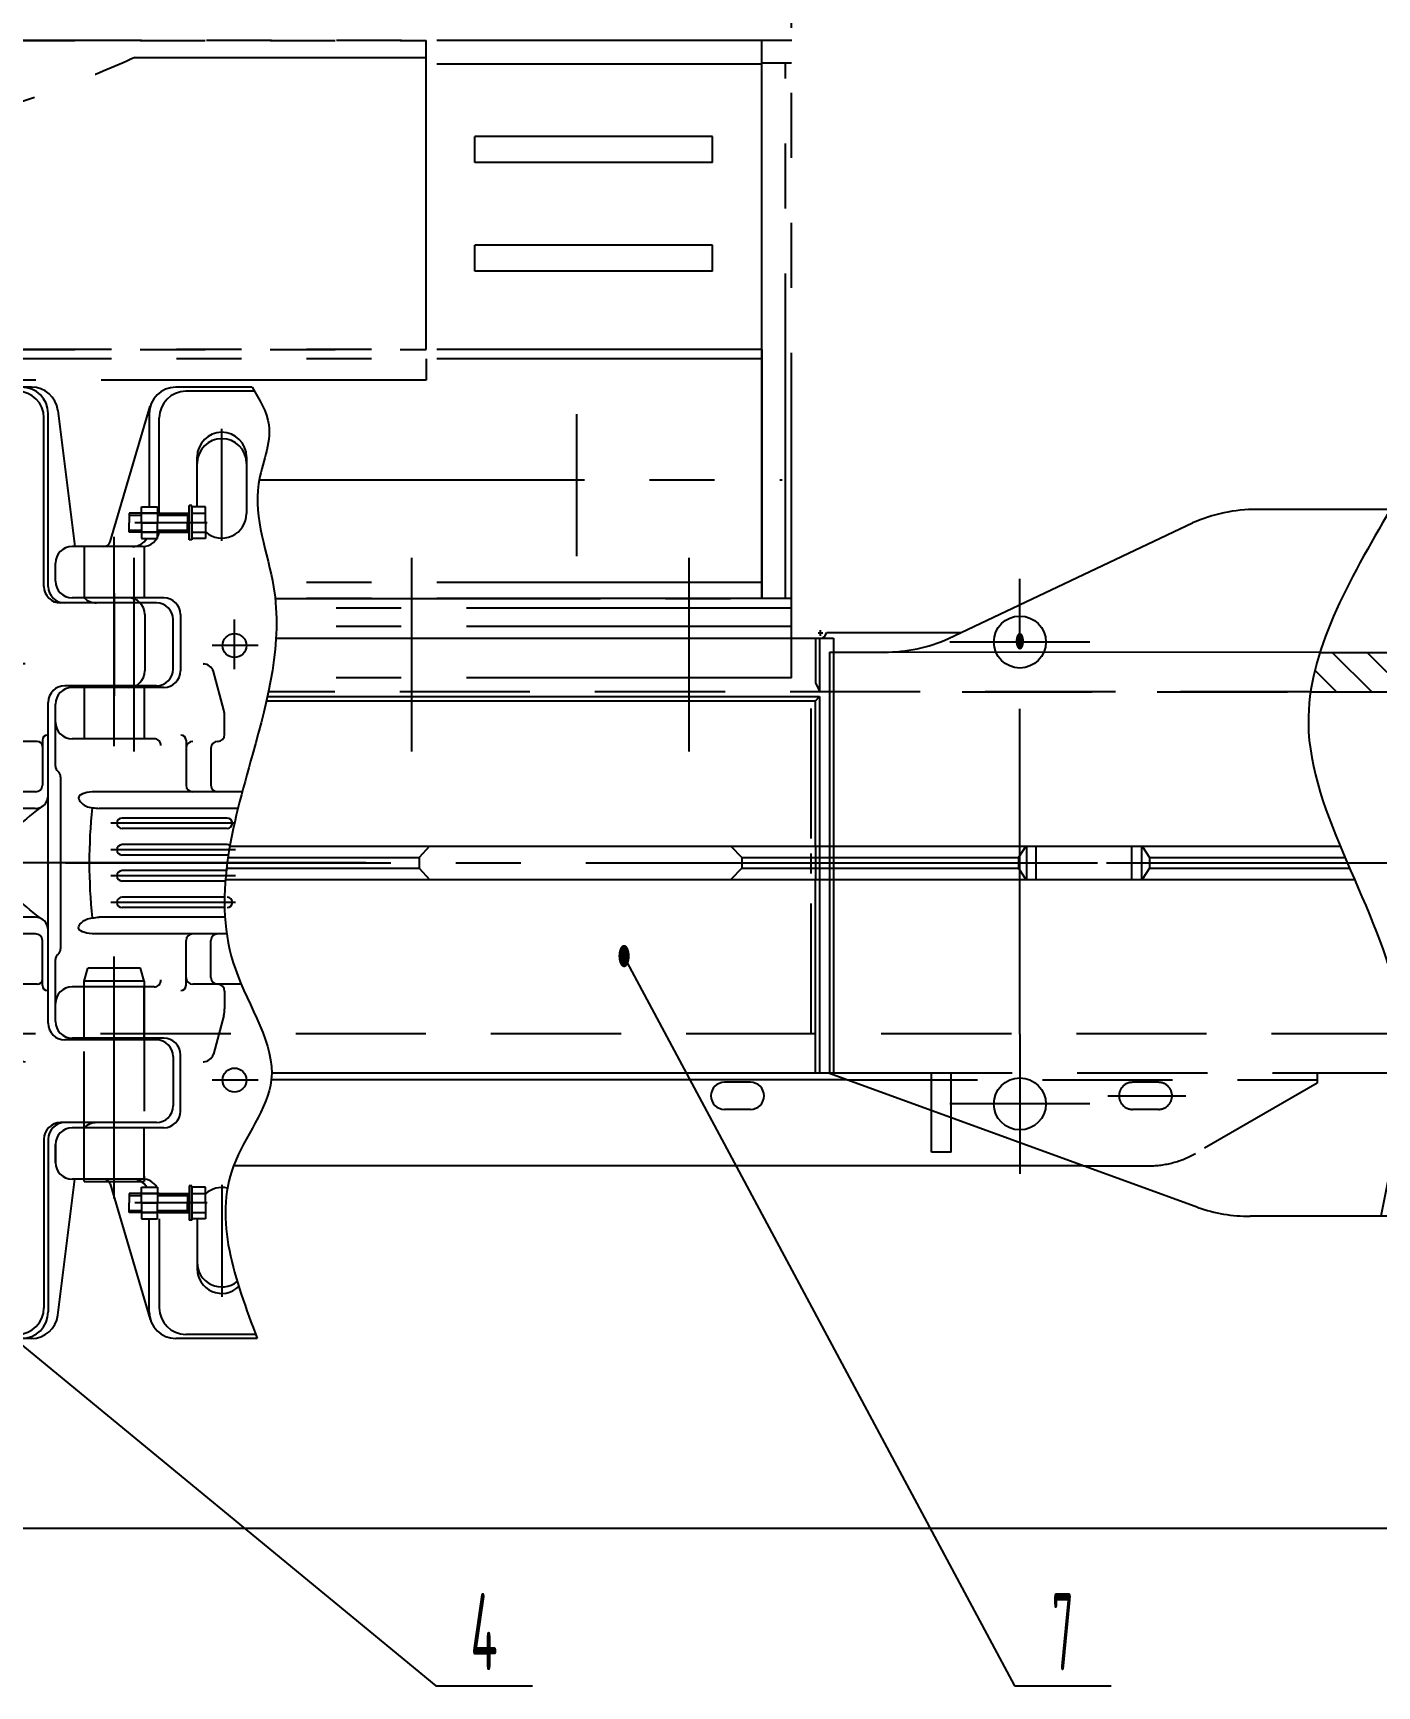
# Model space of a CAD drawing. Header units: millimetres. Extents: x -254 to 20771, y -723 to 14152.
# Drawn here: x 9086 to 11668, y 2619 to 5797 of the extents above; entities that cross this region are included whole.
import ezdxf
from ezdxf.enums import TextEntityAlignment as Align

# ---------------------------------------------------------------- set-up
doc = ezdxf.new("R2010")
doc.units = ezdxf.units.MM
doc.header["$LTSCALE"] = 500
for name, pattern in [('F', [0.75, 0.5, -0.25]), ('G', [2, 1.25, -0.25, 0.25, -0.25]), ('K', [2.5, 1.25, -0.25, 0.25, -0.25, 0.25, -0.25])]:
    doc.linetypes.add(name, pattern=pattern)
for name, color, linetype in [('01', 7, 'Continuous'), ('02', 1, 'Continuous'), ('04', 2, 'F'), ('05', 4, 'G'), ('07', 6, 'K'), ('08', 1, 'Continuous'), ('11', 3, 'Continuous')]:
    doc.layers.add(name, color=color, linetype=linetype)
doc.styles.get("Standard").update_dxf_attribs({"font": 'isocp', "width": 0.707, "bigfont": 'intecad.shx'})
doc.dimstyles.new('INTE', dxfattribs={"dimscale": 50, "dimtxt": 3.5, "dimasz": 3, "dimexe": 3, "dimexo": 0, "dimgap": 1, "dimtad": 1, "dimdec": 3, "dimdsep": 46, "dimtxsty": 'Standard', "dimcen": 0, "dimclrd": 1, "dimclre": 1, "dimclrt": 3, "dimaunit": 1, "dimadec": 0, "dimazin": 0, "dimtfac": 1, "dimtdec": 3, "dimtmove": 0, "dimatfit": 0, "dimfxl": 1, "dimarcsym": 0})

# ---------------------------------------------------------------- blocks, each defined once
blk = doc.blocks.new('DFWSFSAFASD')
at = {"layer": '05', "color": 4, "linetype": 'G'}
for p, q in [((32856.4, 14703.8), (32856.4, 15033.5)), ((33389.8, 14703.8), (33389.8, 15033.5)), ((33923.2, 14703.8), (33923.2, 15033.5)), ((35955.2, 14703.8), (35955.2, 15033.5)), ((36488.6, 14703.8), (36488.6, 15033.5)), ((37022, 14703.8), (37022, 15033.5))]:
    blk.add_line(p, q, dxfattribs=at)
blk = doc.blocks.new('ytyyuyu')
for p, q in [((3306.2, 3276.2), (3121.5, 3276.2)), ((3279.3, 3268.2), (3140.8, 3268.2)), ((3306.2, 1447.2), (3121.5, 1447.2)), ((3279.3, 1455.2), (3140.8, 1455.2))]:
    blk.add_line(p, q)
at = {"layer": '01'}
for p, q in [((2995.5, 2979), (3072.6, 3239.6)), ((3070.5, 3225.2), (3070.5, 3046.1)), ((3356.8, 3231.4), (3389.3, 2969.7)), ((3257.5, 3141.9), (3257.5, 3033.4)), ((3057.8, 2969.7), (2922.3, 2969.7)), ((3098.3, 2871.2), (2922.3, 2871.2)), ((3546.3, 2861.2), (3362.3, 2861.2)), ((3174.4, 2744.2), (3175.7, 2744.1)), ((3213.6, 2655), (3193.7, 2729.3)), ((3255, 2655), (3274.8, 2729.3)), ((3546.3, 2702.2), (3370.3, 2702.2)), ((3098.3, 2698.7), (2922.3, 2698.7)), ((3215.3, 2608.2), (3215.3, 2642.1)), ((3253.3, 2608.2), (3253.3, 2642.1)), ((3338.3, 2607.2), (3337.3, 2607.2)), ((3080, 2600.2), (2922.3, 2600.2)), ((3141.2, 2597.2), (3141.2, 2511.2)), ((3317.3, 2595.2), (3154.2, 2595.2)), ((3189.1, 2582.2), (3189.1, 2511.2)), ((3279.5, 2582.2), (3279.5, 2511.2)), ((3327.3, 2597.2), (3327.3, 2511.2)), ((2900.3, 2527.2), (2900.3, 2196.2)), ((3314.3, 2498.2), (2966, 2498.2)), ((2979.6, 2466.1), (2974.1, 2466.1)), ((3313.3, 2466.1), (2979.6, 2466.1)), ((3220.3, 2447.7), (3018.3, 2447.7)), ((3330.9, 2473.4), (3327.8, 2470.8)), ((3220.3, 2427.7), (3018.3, 2427.7)), ((3220.3, 2396.7), (3018.3, 2396.7)), ((3220.3, 2376.7), (3018.3, 2376.7)), ((3220.3, 2346.7), (3018.3, 2346.7)), ((3220.3, 2326.7), (3018.3, 2326.7)), ((3220.3, 2295.7), (3018.3, 2295.7)), ((3313.3, 2257.2), (2974.1, 2257.2)), ((3220.3, 2275.7), (3018.3, 2275.7)), ((3314.3, 2225.2), (2966, 2225.2)), ((3330.9, 2249.9), (3327.8, 2252.5)), ((3141.2, 2126.1), (3141.2, 2212.2)), ((3189.1, 2141.2), (3189.1, 2212.2)), ((3279.5, 2141.2), (3279.5, 2212.2)), ((3327.3, 2126.1), (3327.3, 2212.2)), ((3080, 2123.2), (2922.3, 2123.2)), ((3317.3, 2128.2), (3154.2, 2128.2)), ((3215.3, 2115.2), (3215.3, 2081.2)), ((3253.3, 2115.2), (3253.3, 2081.2)), ((3338.3, 2116.1), (3337.3, 2116.1)), ((3213.6, 2068.3), (3193.7, 1994)), ((3255, 2068.3), (3274.8, 1994)), ((3098.3, 2024.7), (2922.3, 2024.7)), ((3546.3, 2021.2), (3370.3, 2021.2)), ((3174.4, 1979.2), (3175.7, 1979.2)), ((3098.3, 1852.2), (2922.3, 1852.2)), ((3546.3, 1862.2), (3362.3, 1862.2)), ((3057.8, 1753.7), (2922.3, 1753.7)), ((3356.8, 1491.9), (3389.3, 1753.7)), ((2995.5, 1744.3), (3072.6, 1483.7)), ((3070.5, 1498.2), (3070.5, 1689.7)), ((3257.5, 1581.4), (3257.5, 1689.9))]:
    blk.add_line(p, q, dxfattribs=at)
at = {"layer": '01', "color": 7, "linetype": 'Continuous'}
for p, q in [((3089.8, 3033.7), (3089.8, 3217.2)), ((3330.3, 2893.2), (3330.3, 3217.2)), ((3338.3, 2893.2), (3338.3, 3225.2)), ((3162.5, 3046.1), (3162.5, 3141.9)), ((2890.3, 2903.2), (2890.3, 2937.7)), ((3130.3, 2839.2), (3130.3, 2730.7)), ((3578.3, 2734.2), (3578.3, 2829.2)), ((3338.3, 2053.2), (3338.3, 2670.2)), ((2890.3, 2547.7), (2890.3, 2666.7)), ((2890.3, 2056.7), (2890.3, 2175.7)), ((3130.3, 1884.2), (3130.3, 1992.7)), ((3578.3, 1989.2), (3578.3, 1894.2)), ((2890.3, 1785.7), (2890.3, 1820.2)), ((2890.3, 1820.2), (2890.3, 1785.7)), ((3330.3, 1830.2), (3330.3, 1506.2)), ((3338.3, 1830.2), (3338.3, 1498.2)), ((3089.8, 1689.7), (3089.8, 1506.2)), ((3162.5, 1677.3), (3162.5, 1581.4))]:
    blk.add_line(p, q, dxfattribs=at)
at = {"layer": '01'}
for centre in [(3234.3, 2779.3), (3234.3, 1944.1)]:
    blk.add_circle(centre, 23, dxfattribs=at)
for centre, radius, start, end in [((3121.5, 3225.2), 51, 90, 180), ((3287.3, 3225.2), 51, 0, 90), ((3306.2, 3225.2), 51, 7.074, 90), ((3140.8, 3217.2), 51, 90, 180), ((3279.3, 3217.2), 51, 0, 90), ((3210, 3141.9), 47.5, 0, 180), ((3210, 3129.5), 47.5, 0, 180), ((3210, 3033.4), 47.5, 228.724, 0), ((3057.8, 3001.7), 32, 270, 352.8192), ((2922.3, 2937.7), 32, 90, 180), ((2983.1, 2982.7), 13, 270, 343.5235), ((3038.5, 3001.7), 32, 270, 329.1799), ((2922.3, 2903.2), 32, 180, 270), ((3362.3, 2893.2), 32, 180, 270), ((3370.3, 2893.2), 32, 180, 270), ((3098.3, 2839.2), 32, 0, 90), ((3431, 2893.2), 32, 223.4325, 270), ((3546.3, 2829.2), 32, 0, 90), ((3174.4, 2724.2), 20, 14.9501, 90), ((3294.1, 2724.2), 20, 90, 165.0499), ((3546.3, 2734.2), 32, 270, 0), ((3098.3, 2730.7), 32, 270, 0), ((3370.3, 2670.2), 32, 90, 180), ((2922.3, 2666.7), 32, 90, 180), ((3165.3, 2642.1), 50, 0, 14.9501), ((3303.3, 2642.1), 50, 165.0499, 180), ((2922.3, 2632.2), 32, 180, 270), ((3131.2, 2597.2), 10, 0, 90), ((3202.3, 2608.2), 13, 270, 0), ((3266.3, 2608.2), 13, 180, 270), ((3337.3, 2597.2), 10, 90, 180), ((3080, 2587.2), 13, 358.9191, 90), ((3154.2, 2582.2), 13, 90, 180), ((3202.1, 2582.2), 13, 90, 180), ((3266.5, 2582.2), 13, 0, 90), ((3317.3, 2585.2), 10, 0, 90), ((2903.3, 2547.7), 13, 180, 232.0201), ((2887.3, 2527.2), 13, 0, 52.0201), ((3154.2, 2511.2), 13, 180, 270), ((3202.1, 2511.2), 13, 180, 270), ((3266.5, 2511.2), 13, 270, 0), ((3314.3, 2511.2), 13, 270, 0), ((3313.3, 2491.1), 25, 270, 0), ((3955.3, 2361.7), 1000, 173.9215, 186.0785), ((3018.3, 2437.7), 10, 90, 270), ((3220.3, 2437.7), 10, 270, 90), ((3018.3, 2386.7), 10, 90, 270), ((3220.3, 2386.7), 10, 270, 90), ((3261.8, 2361.4), 25.6, 146.5529, 213.7175), ((3018.3, 2336.7), 10, 90, 270), ((3220.3, 2336.7), 10, 270, 90), ((3018.3, 2285.7), 10, 90, 270), ((3220.3, 2285.7), 10, 270, 90), ((3313.3, 2232.2), 25, 0, 90), ((3154.2, 2212.2), 13, 90, 180), ((3202.1, 2212.2), 13, 90, 180), ((3266.5, 2212.2), 13, 0, 90), ((3314.3, 2212.2), 13, 0, 90), ((2887.3, 2196.2), 13, 307.9799, 0), ((2903.3, 2175.7), 13, 127.9799, 180), ((3080, 2136.2), 13, 270, 1.0809), ((3154.2, 2141.2), 13, 180, 270), ((3202.1, 2141.2), 13, 180, 270), ((3266.5, 2141.2), 13, 270, 0), ((3317.3, 2138.2), 10, 270, 0), ((2922.3, 2091.2), 32, 90, 180), ((3131.2, 2126.1), 10, 270, 0), ((3202.3, 2115.2), 13, 0, 90), ((3266.3, 2115.2), 13, 90, 180), ((3337.3, 2126.1), 10, 180, 270), ((3165.3, 2081.2), 50, 345.0499, 0), ((3303.3, 2081.2), 50, 180, 194.9501), ((2922.3, 2056.7), 32, 180, 270), ((3370.3, 2053.2), 32, 180, 270), ((3098.3, 1992.7), 32, 0, 90), ((3546.3, 1989.2), 32, 0, 90), ((3174.4, 1999.2), 20, 270, 345.0499), ((3294.1, 1999.2), 20, 194.9501, 270), ((3098.3, 1884.2), 32, 270, 0), ((3546.3, 1894.2), 32, 270, 0), ((2922.3, 1820.2), 32, 90, 180), ((3362.3, 1830.2), 32, 90, 180), ((3370.3, 1830.2), 32, 90, 180), ((3431, 1830.2), 32, 90, 136.5675), ((2922.3, 1785.7), 32, 180, 270), ((2983.1, 1740.7), 13, 16.4765, 90), ((3038.5, 1721.7), 32, 30.8201, 90), ((3057.8, 1721.7), 32, 30.8201, 90), ((3210, 1689.9), 47.5, 0, 131.276), ((3210, 1593.8), 47.5, 180, 0), ((3210, 1581.4), 47.5, 180, 0), ((3121.5, 1498.2), 51, 180, 270), ((3140.8, 1506.2), 51, 180, 270), ((3279.3, 1506.2), 51, 270, 0), ((3287.3, 1498.2), 51, 270, 0), ((3306.2, 1498.2), 51, 270, 352.926)]:
    blk.add_arc(centre, radius, start, end, dxfattribs=at)
for points in [[(2966, 2498.2), (2945.1, 2495.2), (2935.3, 2488.8), (2948.4, 2471), (2961.8, 2467.4), (2974.1, 2466.1)], [(3329.4, 2472.1), (3278.8, 2429.4), (3240.5, 2375.5)], [(3329.4, 2251.2), (3278.8, 2294), (3240.5, 2347.2)], [(2966, 2225.2), (2945.1, 2228.1), (2935.3, 2234.5), (2948.4, 2252.4), (2961.8, 2255.9), (2974.1, 2257.2)]]:
    blk.add_spline(points, degree=3, dxfattribs=at)
at = {"layer": '05', "color": 4, "linetype": 'G'}
for p, q in [((3210, 2980.5), (3210, 3196)), ((3003.3, 2586), (3003.3, 2988.1)), ((3465.3, 2880), (3465.3, 2682.5)), ((3234.3, 2734.2), (3234.3, 2829.2)), ((3279.9, 2779.3), (3191.5, 2779.3)), ((3236.3, 2437.7), (2996.6, 2437.7)), ((3236.3, 2386.7), (2996.6, 2386.7)), ((3486.9, 2361.7), (2871.9, 2361.7)), ((3236.3, 2336.7), (2996.6, 2336.7)), ((3236.3, 2285.7), (2996.6, 2285.7)), ((3003.3, 1736.5), (3003.3, 2141.4)), ((3465.3, 1843.3), (3465.3, 2040.8)), ((3279.9, 1944.1), (3191.5, 1944.1)), ((3210, 1742.9), (3210, 1527.4))]:
    blk.add_line(p, q, dxfattribs=at)
blk = doc.blocks.new('rethty')
at = {"layer": '04', "color": 2, "linetype": 'F'}
for p, q in [((5183.2, 2202.1), (5189.9, 2227.1)), ((5291.5, 2227.1), (5189.9, 2227.1)), ((5298.2, 2202.1), (5291.5, 2227.1)), ((5183.2, 1817.1), (5183.2, 2202.1)), ((5298.2, 2202.1), (5183.2, 2202.1)), ((5298.2, 2202.1), (5298.2, 1817.1)), ((5183.2, 1817.1), (5298.2, 1817.1))]:
    blk.add_line(p, q, dxfattribs=at)
at = {"layer": '05', "color": 4, "linetype": 'G'}
blk.add_line((5240.7, 1784.2), (5240.7, 2249.5), dxfattribs=at)
blk = doc.blocks.new('*U300')
at = {"layer": '01'}
for p, q in [((-31, 0), (-31, 30.4)), ((-31, 30.4), (0, 30.4)), ((-31, 18), (0, 18)), ((0, 30.4), (0, 0)), ((0, -30.4), (0, 0)), ((-31, 0), (-31, -30.4)), ((-31, -18), (0, -18)), ((-31, -30.4), (0, -30.4))]:
    blk.add_line(p, q, dxfattribs=at)
at = {"layer": '05'}
blk.add_line((-32.1, 0), (1.1, 0), dxfattribs=at)
blk = doc.blocks.new('erty')
at = {"layer": '01'}
for p, q in [((3555.2, 1725.7), (3497.6, 1725.7)), ((3497.6, 1725.7), (3497.6, 1707.7)), ((3497.6, 1689.7), (3497.6, 1707.7)), ((3555.2, 1689.7), (3497.6, 1689.7))]:
    blk.add_line(p, q, dxfattribs=at)
at = {"layer": '02'}
for p, q in [((3497.6, 1722.1), (3520.9, 1722.1)), ((3551.9, 1722.1), (3555.2, 1722.1)), ((3497.6, 1693.3), (3520.9, 1693.3)), ((3551.9, 1693.3), (3555.2, 1693.3))]:
    blk.add_line(p, q, dxfattribs=at)
at = {"layer": '04'}
for p, q in [((3555.2, 1725.7), (3612.6, 1725.7)), ((3555.2, 1722.1), (3609.6, 1722.1)), ((3555.2, 1693.3), (3559.7, 1693.3)), ((3555.2, 1689.7), (3612.6, 1689.7)), ((3559.7, 1693.3), (3609.6, 1693.3))]:
    blk.add_line(p, q, dxfattribs=at)
at = {"layer": '04', "color": 2, "linetype": 'F'}
for p, q in [((3609.6, 1725.7), (3609.6, 1707.7)), ((3612.6, 1740.7), (3612.6, 1674.7)), ((3617.6, 1740.7), (3612.6, 1740.7)), ((3617.6, 1707.7), (3617.6, 1740.7)), ((3617.6, 1738.1), (3617.6, 1707.7)), ((3644.1, 1738.1), (3617.6, 1738.1)), ((3617.6, 1725.7), (3644.1, 1725.7)), ((3644.1, 1707.7), (3644.1, 1738.1)), ((3609.6, 1689.7), (3609.6, 1707.7)), ((3617.6, 1677.3), (3617.6, 1707.7)), ((3617.6, 1707.7), (3617.6, 1674.7)), ((3617.6, 1689.7), (3644.1, 1689.7)), ((3644.1, 1707.7), (3644.1, 1677.3)), ((3617.6, 1674.7), (3612.6, 1674.7)), ((3644.1, 1677.3), (3617.6, 1677.3))]:
    blk.add_line(p, q, dxfattribs=at)
at = {"layer": '05'}
blk.add_line((3647.2, 1707.7), (3508.1, 1707.7), dxfattribs=at)
blk.add_blockref('*U300', (3551.9, 1707.7))
blk = doc.blocks.new('*D304')
at = {"layer": '08', "color": 1, "lineweight": -2}
for p, q in [((3653.9, 3636.9), (3653.9, 2772.6)), ((12563.1, 3487.1), (12563.1, 2772.6)), ((3803.9, 2922.6), (12413.1, 2922.6))]:
    blk.add_line(p, q, dxfattribs=at)
at = {"layer": '08', "color": 1}
for points in [[(3803.9, 2947.6), (3803.9, 2897.6), (3653.9, 2922.6)], [(12413.1, 2947.6), (12413.1, 2897.6), (12563.1, 2922.6)]]:
    blk.add_solid(points, dxfattribs=at)
at = {"layer": 'Defpoints', "color": 0}
for p in [(3653.9, 3636.9), (12563.1, 3487.1), (12563.1, 2922.6)]:
    blk.add_point(p, dxfattribs=at)
at = {"layer": '08', "color": 3, "insert": (8108.5, 3060.2), "char_height": 175, "attachment_point": 5}
blk.add_mtext('8909.2', dxfattribs=at)

msp = doc.modelspace()

# ---------------------------------------------------------------- hatches: boundary and pattern name
at = {"layer": '02', "linetype": 'Continuous'}
h = msp.add_hatch(dxfattribs=at)
h.set_pattern_fill('ANSI31', color=1, scale=15, angle=90, style=0)
h.set_pattern_definition([(135, (1759.48, 1766.635), (-33.67596, -33.67596), [])])
edge = h.paths.add_edge_path()
edge.add_line((11911.9319, 4530.3686), (11943.9319, 4562.3686))
edge.add_line((11943.9319, 4562.3686), (11943.9319, 4574.3686))
edge.add_line((11943.9319, 4574.3686), (11911.9319, 4606.3686))
edge.add_line((11911.9319, 4606.3686), (11558.3647, 4606.3686))
edge.add_spline(control_points=[(11558.3647, 4606.3686), (11550.3851, 4581.0518), (11544.2578, 4555.7199), (11540.4939, 4530.3686)], knot_values=[294.801340188, 294.801340188, 294.801340188, 294.801340188, 376.103096811, 376.103096811, 376.103096811, 376.103096811], degree=3, periodic=0)
edge.add_line((11540.4939, 4530.3686), (11911.9319, 4530.3686))
edge = h.paths.add_edge_path()
edge.add_spline(control_points=[(11715.6493, 3873.3686), (11717.6068, 3848.1363), (11717.9616, 3822.795), (11717.064, 3797.3686)], knot_values=[1064.955216078, 1064.955216078, 1064.955216078, 1064.955216078, 1141.712115715, 1141.712115715, 1141.712115715, 1141.712115715], degree=3, periodic=0)
edge.add_line((11717.064, 3797.3686), (11911.9319, 3797.3686))
edge.add_line((11911.9319, 3797.3686), (11943.9319, 3829.3686))
edge.add_line((11943.9319, 3829.3686), (11943.9319, 3841.3686))
edge.add_line((11943.9319, 3841.3686), (11911.9319, 3873.3686))
edge.add_line((11911.9319, 3873.3686), (11715.6493, 3873.3686))

# ---------------------------------------------------------------- linework, layer by layer
for p, q in [((9506.6675, 5116.3686), (9360.1258, 5116.3686)), ((9511.5252, 5108.3686), (9379.3733, 5108.3686)), ((11885.3422, 4881.3686), (11437.1809, 4881.3686)), ((10844.9088, 4632.9802), (11313.7053, 4855.2571)), ((10623.8666, 4633.6686), (10623.8666, 3794.1116)), ((10615.9319, 4606.8686), (10615.9319, 3796.8686)), ((10615.9319, 4606.8686), (10721.4331, 4606.8686)), ((9534.3577, 4513.4339), (10588.9972, 4513.4339)), ((9536.1246, 4521.3686), (10596.9319, 4521.3686)), ((10588.9972, 4513.4339), (10596.9319, 4521.3686)), ((10588.9972, 4233.8686), (10588.9972, 4513.4339)), ((10596.9319, 4521.3686), (10596.9319, 4233.8686)), ((10588.9972, 3797.3686), (10588.9972, 4169.8686)), ((10596.9319, 4169.8686), (10596.9319, 3797.3686)), ((10650.293, 3784.3686), (9543.5847, 3784.3686)), ((10596.9319, 3797.3686), (9544.3994, 3797.3686)), ((11324.0547, 3539.2652), (10615.9319, 3796.8686)), ((10464.4319, 3779.8686), (10414.4319, 3779.8686)), ((10464.4319, 3727.8686), (10414.4319, 3727.8686)), ((11103.8593, 3619.3686), (9471.0162, 3619.3686)), ((11885.3422, 3522.3686), (11424.1616, 3522.3686)), ((9516.4776, 3287.3686), (9360.1258, 3287.3686)), ((9513.4923, 3295.3686), (9379.3733, 3295.3686))]:
    msp.add_line(p, q)
for centre, radius, start, end in [((11437.1809, 4576.3686), 305, 90, 113.8809811), ((10721.4331, 4911.8686), 305, 270, 293.8809811), ((10414.4319, 3753.8686), 26, 90, 270), ((10464.4319, 3753.8686), 26, 270, 90), ((11424.1616, 3827.3686), 305, 250.8392785, 270)]:
    msp.add_arc(centre, radius, start, end)
at = {"layer": '01'}
for p, q in [((9234.1278, 4819.1816), (9311.22, 5079.8334)), ((9309.1258, 5065.3686), (9309.1258, 4886.2636)), ((9496.1233, 4982.1552), (9496.1233, 4873.6142)), ((9296.3733, 4809.8686), (9160.8733, 4809.8686)), ((9336.8733, 4711.3686), (9160.8733, 4711.3686)), ((10607.6921, 4638.6686), (10610.983, 4644.3686)), ((10610.983, 4644.3686), (10868.8542, 4644.3686)), ((9413.0129, 4584.3686), (9414.3289, 4584.3253)), ((11558.3647, 4606.3686), (10721.4331, 4606.8686)), ((9452.1808, 4495.2071), (9432.3359, 4569.5282)), ((9336.8733, 4538.8686), (9160.8733, 4538.8686)), ((11540.4939, 4530.3686), (11911.9319, 4530.3686)), ((9453.8733, 4448.3686), (9453.8733, 4482.3082)), ((9318.6257, 4440.3686), (9160.8733, 4440.3686)), ((9379.801, 4437.3914), (9379.801, 4351.3686)), ((9427.6804, 4422.3686), (9427.6804, 4351.3686)), ((9138.8733, 4367.3686), (9138.8733, 4036.3686)), ((9487.8383, 4338.3686), (9204.6593, 4338.3686)), ((9218.2532, 4306.3293), (9212.6662, 4306.3293)), ((9479.5971, 4306.3293), (9218.2532, 4306.3293)), ((9458.8733, 4287.8686), (9256.8733, 4287.8686)), ((9458.8733, 4267.8686), (9256.8733, 4267.8686)), ((9458.8733, 4236.8686), (9256.8733, 4236.8686)), ((9463.9417, 4233.8686), (10580.9319, 4233.8686)), ((9847.4151, 4233.8686), (9827.9319, 4211.8686)), ((10426.8296, 4233.8686), (10447.9319, 4211.8686)), ((10623.8666, 4233.8686), (11597.424, 4233.8686)), ((10993.2007, 4233.8686), (10979.5688, 4211.8686)), ((10980.0181, 4233.8686), (11202.6523, 4233.8686)), ((10994.4758, 4233.8686), (10994.4758, 4169.8686)), ((11013.0335, 4169.8686), (11013.0335, 4233.8686)), ((11197.3629, 4169.8686), (11197.3629, 4233.8686)), ((11215.9206, 4233.8686), (11215.9206, 4169.8686)), ((11217.1957, 4233.8686), (11230.8277, 4211.8686)), ((9458.8733, 4216.8686), (9256.8733, 4216.8686)), ((9460.3417, 4211.8686), (9827.9319, 4211.8686)), ((9827.9319, 4211.8686), (9827.9319, 4191.8686)), ((10447.9319, 4211.8686), (10580.9319, 4211.8686)), ((10447.9319, 4211.8686), (10447.9319, 4191.8686)), ((10623.8666, 4211.8686), (10979.5688, 4211.8686)), ((10979.5688, 4211.8686), (10979.5688, 4191.8686)), ((11230.8277, 4211.8686), (11606.7031, 4211.8686)), ((11230.8277, 4211.8686), (11230.8277, 4191.8686)), ((9457.0845, 4186.8686), (9256.8733, 4186.8686)), ((9455.1973, 4166.8686), (9256.8733, 4166.8686)), ((9455.4368, 4169.8686), (10580.9319, 4169.8686)), ((9457.6594, 4191.8686), (9827.9319, 4191.8686)), ((9827.9319, 4191.8686), (9847.4151, 4169.8686)), ((10447.9319, 4191.8686), (10426.8296, 4169.8686)), ((10447.9319, 4191.8686), (10580.9319, 4191.8686)), ((10623.8666, 4191.8686), (10979.5688, 4191.8686)), ((10623.8666, 4169.8686), (11624.8359, 4169.8686)), ((10979.5688, 4191.8686), (10993.2007, 4169.8686)), ((11230.8277, 4191.8686), (11217.1957, 4169.8686)), ((11230.8277, 4191.8686), (11615.2978, 4191.8686)), ((9453.6972, 4135.8686), (9256.8733, 4135.8686)), ((9453.7492, 4115.8686), (9256.8733, 4115.8686)), ((9454.5771, 4097.408), (9212.6662, 4097.408)), ((9457.9585, 4065.3686), (9204.6593, 4065.3686)), ((9379.801, 3966.3459), (9379.801, 4052.3686)), ((9427.6804, 3981.3686), (9427.6804, 4052.3686)), ((9318.6257, 3963.3686), (9160.8733, 3963.3686)), ((9485.8882, 3968.3686), (9392.801, 3968.3686)), ((9453.8733, 3955.3686), (9453.8733, 3921.4291)), ((9452.1808, 3908.5302), (9432.3359, 3834.2091)), ((9336.8733, 3864.8686), (9160.8733, 3864.8686)), ((9413.0129, 3819.3686), (9414.3289, 3819.412)), ((9336.8733, 3692.3686), (9160.8733, 3692.3686)), ((9296.3733, 3593.8686), (9160.8733, 3593.8686)), ((9234.1278, 3584.5557), (9311.22, 3323.9039)), ((9309.1258, 3338.3686), (9309.1258, 3517.4736))]:
    msp.add_line(p, q, dxfattribs=at)
at = {"layer": '01', "color": 7, "linetype": 'Continuous'}
for p, q in [((9328.3733, 4873.8686), (9328.3733, 5057.3686)), ((9401.1233, 4886.2636), (9401.1233, 4982.1552)), ((9128.8733, 4743.3686), (9128.8733, 4777.8686)), ((9300.409, 4679.3686), (9300.409, 4570.8686)), ((9368.8733, 4679.3686), (9368.8733, 4570.8686)), ((9552.6854, 4633.6686), (10623.8666, 4633.6686)), ((11558.3647, 4606.3686), (11911.9319, 4606.3686)), ((9128.8733, 4387.8625), (9128.8733, 4506.8686)), ((9128.8733, 3896.8686), (9128.8733, 4015.8747)), ((9368.8733, 3724.3686), (9368.8733, 3832.8686)), ((10623.8666, 3797.3686), (9544.3994, 3797.3686)), ((9128.8733, 3660.3686), (9128.8733, 3625.8686)), ((9128.8733, 3625.8686), (9128.8733, 3660.3686)), ((9328.3733, 3517.4736), (9328.3733, 3346.3686)), ((9401.1233, 3517.4736), (9401.1233, 3421.5821))]:
    msp.add_line(p, q, dxfattribs=at)
at = {"layer": '01'}
for centre, radius in [((10981.9319, 4626.3686), 50), ((9472.8733, 4619.4686), 23), ((9472.8733, 3784.2686), 23), ((10981.9319, 3738.3686), 50)]:
    msp.add_circle(centre, radius, dxfattribs=at)
for centre, radius, start, end in [((9360.1258, 5065.3686), 51, 90, 180), ((9379.3733, 5057.3686), 51, 90, 180), ((9448.6233, 4982.1552), 47.5, 0, 180), ((9448.6233, 4969.7246), 47.5, 0, 180), ((9448.6233, 4873.6142), 47.5, 228.696884, 0), ((9296.3733, 4841.8686), 32, 270, 352.8192442), ((9160.8733, 4777.8686), 32, 90, 180), ((9221.6616, 4822.8686), 13, 270, 343.5235032), ((9277.1258, 4841.8686), 32, 270, 329.1799278), ((9160.8733, 4743.3686), 32, 180, 270), ((9268.409, 4679.3686), 32, 0, 90), ((9336.8733, 4679.3686), 32, 0, 90), ((10599.0319, 4643.6686), 10, 270, 330), ((9413.0129, 4564.3686), 20, 14.9500864, 90), ((9268.409, 4570.8686), 32, 270, 0), ((9336.8733, 4570.8686), 32, 270, 0), ((9160.8733, 4506.8686), 32, 90, 180), ((9403.8733, 4482.3082), 50, 0, 14.9500864), ((9160.8733, 4472.3686), 32, 180, 270), ((9318.6257, 4427.3686), 13, 358.9190758, 90), ((9369.801, 4437.3914), 10, 0, 90), ((9392.801, 4422.3686), 13, 90, 180), ((9440.6804, 4422.3686), 13, 90, 180), ((9440.8733, 4448.3686), 13, 270, 0), ((9141.8733, 4387.8625), 13, 180, 232.0201276), ((9125.8733, 4367.3686), 13, 0, 52.0201276), ((9392.801, 4351.3686), 13, 180, 270), ((9440.6804, 4351.3686), 13, 180, 270), ((10193.8733, 4201.8686), 1000, 173.9215483, 186.0784517), ((9256.8733, 4277.8686), 10, 90, 270), ((9458.8733, 4277.8686), 10, 270, 90), ((9256.8733, 4226.8686), 10, 90, 270), ((9458.8733, 4226.8686), 10, 57.7935331, 90), ((9458.8733, 4226.8686), 10, 270, 283.1222386), ((9256.8733, 4176.8686), 10, 90, 270), ((9256.8733, 4125.8686), 10, 90, 270), ((9458.8733, 4125.8686), 10, 270, 90), ((9125.8733, 4036.3686), 13, 307.9798724, 0), ((9392.801, 4052.3686), 13, 90, 180), ((9440.6804, 4052.3686), 13, 90, 180), ((9141.8733, 4015.8747), 13, 127.9798724, 180), ((9318.6257, 3976.3686), 13, 270, 1.0809242), ((9392.801, 3981.3686), 13, 180, 270), ((9440.6804, 3981.3686), 13, 180, 270), ((9160.8733, 3931.3686), 32, 90, 180), ((9369.801, 3966.3459), 10, 270, 0), ((9440.8733, 3955.3686), 13, 0, 90), ((9403.8733, 3921.4291), 50, 345.0499136, 0), ((9160.8733, 3896.8686), 32, 180, 270), ((9336.8733, 3832.8686), 32, 0, 90), ((9413.0129, 3839.3686), 20, 270, 345.0499136), ((9336.8733, 3724.3686), 32, 270, 0), ((9160.8733, 3660.3686), 32, 90, 180), ((9160.8733, 3625.8686), 32, 180, 270), ((9221.6616, 3580.8686), 13, 16.4764968, 90), ((9277.1258, 3561.8686), 32, 30.8200722, 90), ((9296.3733, 3561.8686), 32, 30.8200722, 90), ((9448.6233, 3530.1231), 47.5, 77.0343943, 131.303116), ((9448.6233, 3434.0127), 47.5, 180, 308.5403942), ((9448.6233, 3421.5821), 47.5, 180, 313.3621591), ((9360.1258, 3338.3686), 51, 180, 270), ((9379.3733, 3346.3686), 51, 180, 270)]:
    msp.add_arc(centre, radius, start, end, dxfattribs=at)
for points in [[(9204.6593, 4338.3686), (9183.7502, 4335.4438), (9173.8733, 4329.0072), (9186.9662, 4311.1605), (9200.4146, 4307.6497), (9212.6662, 4306.3293)], [(9204.6593, 4065.3686), (9183.7502, 4068.2935), (9173.8733, 4074.7301), (9186.9662, 4092.5768), (9200.4146, 4096.0876), (9212.6662, 4097.408)]]:
    msp.add_spline(points, degree=3, dxfattribs=at)
at = {"layer": '02'}
for p, q in [((10221.48, 4020.479), (10971.5779, 2619.4036)), ((8866.3564, 3438.1186), (9859.4805, 2619.4036)), ((9859.4805, 2619.4036), (10045.4805, 2619.4036)), ((10971.5779, 2619.4036), (11157.5779, 2619.4036))]:
    msp.add_line(p, q, dxfattribs=at)
at = {"layer": '02', "color": 1, "linetype": 'Continuous'}
for points in [[(9506.6675, 5116.3686), (9538.9368, 5043.8843), (9519.0788, 4930.2789), (9548.0562, 4732.2904), (9507.5979, 4410.1939), (9474.6446, 3997.1057), (9543.5847, 3784.3686), (9471.0162, 3619.3686), (9516.4776, 3287.3686)], [(11693.8787, 4881.3686), (11536.2476, 4470.4526), (11708.1295, 3931.3841), (11675.3886, 3522.3686)]]:
    msp.add_spline(points, degree=3, dxfattribs=at)
at = {"layer": '04', "color": 2, "linetype": 'F'}
for p, q in [((9184.3733, 4809.8686), (9184.3733, 4711.3686)), ((9299.3733, 4809.8686), (9299.3733, 4711.3686)), ((9184.3733, 4538.8686), (9184.3733, 4440.3686)), ((9299.3733, 4538.8686), (9299.3733, 4440.3686)), ((11540.4939, 4530.3686), (9538.0545, 4530.3686)), ((10580.9319, 3873.3686), (10580.9319, 4530.3686)), ((10871.0368, 4530.3686), (11540.4939, 4530.3686)), ((10580.9319, 4233.8686), (10623.8666, 4233.8686)), ((10588.9972, 4235.293), (10588.9972, 4169.8686)), ((10596.9319, 4233.8686), (10596.9319, 4169.8686)), ((10580.9319, 4181.3707), (10580.9319, 4219.6993)), ((10580.9319, 4211.8686), (10623.8666, 4211.8686)), ((10580.9319, 4191.8686), (10623.8666, 4191.8686)), ((10580.9319, 4169.8686), (10623.8666, 4169.8686)), ((9184.3733, 3864.8686), (9184.3733, 3963.3686)), ((9299.3733, 3864.8686), (9299.3733, 3963.3686)), ((11715.6493, 3873.3686), (4776.1984, 3873.3686)), ((10750.1438, 3797.3686), (10623.8666, 3797.3686)), ((10650.293, 3784.3686), (11553.4319, 3784.3686)), ((11717.388, 3797.3686), (10750.1438, 3797.3686)), ((10811.9319, 3645.3686), (10811.9319, 3797.3686)), ((10849.9319, 3645.3686), (10849.9319, 3797.3686)), ((11553.4319, 3797.3686), (11553.4319, 3778.3686)), ((11248.4319, 3779.8686), (11198.4319, 3779.8686)), ((11553.4319, 3778.3686), (11319.3408, 3643.2161)), ((11248.4319, 3727.8686), (11198.4319, 3727.8686)), ((9184.3733, 3593.8686), (9184.3733, 3692.3686)), ((9299.3733, 3593.8686), (9299.3733, 3692.3686)), ((10849.9319, 3645.3686), (10811.9319, 3645.3686)), ((11103.8593, 3619.3686), (11230.3408, 3619.3686))]:
    msp.add_line(p, q, dxfattribs=at)
at = {"layer": '04'}
for p, q in [((10589.9972, 4546.6786), (10589.9972, 4631.3686)), ((10597.9319, 4530.3686), (10597.9319, 4633.6686)), ((10589.9972, 4546.6786), (10597.9319, 4530.3686))]:
    msp.add_line(p, q, dxfattribs=at)
at = {"layer": '04', "color": 2, "linetype": 'F'}
for centre, radius, start, end in [((11198.4319, 3753.8686), 26, 90, 270), ((11248.4319, 3753.8686), 26, 270, 90), ((11230.3408, 3797.3686), 178, 270, 300)]:
    msp.add_arc(centre, radius, start, end, dxfattribs=at)
at = {"layer": '05', "color": 4, "linetype": 'G'}
for p, q in [((9448.6233, 4820.6712), (9448.6233, 5036.1712)), ((9241.8733, 4426.247), (9241.8733, 4828.3261)), ((9280.0319, 4468.2918), (9280.0319, 4788.271)), ((9813.4319, 4468.2918), (9813.4319, 4788.271)), ((10346.8319, 4468.2918), (10346.8319, 4788.271)), ((9472.8733, 4574.3686), (9472.8733, 4669.3686)), ((10603.2098, 4643.6686), (10594.2275, 4643.6686)), ((10599.0319, 4637.9751), (10599.0319, 4648.9286)), ((9518.5596, 4619.4686), (9430.1312, 4619.4686)), ((9474.8733, 4277.8686), (9235.1882, 4277.8686)), ((9474.8733, 4226.8686), (9235.1882, 4226.8686)), ((3148.1989, 4201.8686), (12317.9215, 4201.8686)), ((9725.538, 4201.8686), (9110.5168, 4201.8686)), ((10506.109, 4201.8686), (12812.3729, 4201.8686)), ((9474.8733, 4176.8686), (9235.1882, 4176.8686)), ((9474.8733, 4125.8686), (9235.1882, 4125.8686)), ((9241.8733, 3576.7371), (9241.8733, 3981.5855)), ((9518.5596, 3784.2686), (9430.1312, 3784.2686)), ((11150.75, 3753.8686), (11301.1231, 3753.8686)), ((9448.6233, 3583.0661), (9448.6233, 3367.5661))]:
    msp.add_line(p, q, dxfattribs=at)
at = {"layer": '05'}
for p, q in [((10981.9319, 3872.7176), (10981.9319, 4760.7176)), ((11116.2808, 4626.3686), (10847.5829, 4626.3686)), ((10981.9319, 3872.7176), (10981.9319, 3604.0197)), ((11116.2808, 3738.3686), (10847.5829, 3738.3686))]:
    msp.add_line(p, q, dxfattribs=at)
at = {"layer": '07', "color": 6, "linetype": 'K'}
for p, q in [((10543.4319, 4557.3686), (10543.4319, 7029.9063)), ((10543.9319, 7029.9063), (10543.9319, 5782.8686)), ((6041.4319, 5782.8686), (9841.4319, 5782.8686)), ((10543.9319, 5782.8686), (8270.4319, 5782.8686)), ((9841.4319, 5188.9069), (9841.4319, 5782.8686)), ((9841.4319, 5188.9069), (9841.4319, 5782.8686)), ((10486.4319, 5782.8686), (9841.4319, 5782.8686)), ((10486.4319, 5188.9069), (10486.4319, 5782.8686)), ((10486.4319, 4709.8686), (10486.4319, 5782.8686)), ((9279.7237, 5749.8686), (9841.4319, 5749.8686)), ((10486.4319, 5737.3686), (9841.4319, 5737.3686)), ((10486.4319, 5739.8686), (10543.4319, 5739.8686)), ((10531.4319, 4709.8686), (10531.4319, 5739.8686)), ((10391.4319, 5598.0801), (9934.4319, 5598.0801)), ((9934.4319, 5548.0801), (9934.4319, 5598.0801)), ((10391.4319, 5548.0801), (10391.4319, 5598.0801)), ((10391.4319, 5548.0801), (10391.4319, 5598.0801)), ((10391.4319, 5548.0801), (9934.4319, 5548.0801)), ((10391.4319, 5389.49), (9934.4319, 5389.49)), ((9934.4319, 5339.49), (9934.4319, 5389.49)), ((10391.4319, 5339.49), (10391.4319, 5389.49)), ((10391.4319, 5339.49), (9934.4319, 5339.49)), ((6041.4319, 5188.9069), (9841.4319, 5188.9069)), ((10486.4319, 5188.9069), (8276.4319, 5188.9069)), ((10486.4319, 5188.9069), (9841.4319, 5188.9069)), ((10486.4319, 5188.9069), (10486.4319, 4709.8686)), ((10486.4319, 5170.9069), (8293.8217, 5170.9069)), ((9841.4319, 5170.9069), (9841.4319, 5129.9069)), ((9841.4319, 5129.9069), (8333.4319, 5129.9069)), ((10486.4319, 4741.8686), (10486.4319, 5134.8686)), ((10130.4319, 4791.7027), (10130.4319, 5064.6988)), ((9520.5011, 4938.3686), (10525.0885, 4938.3686)), ((10486.4319, 4740.8686), (9546.5357, 4740.8686)), ((9551.1228, 4709.8686), (10454.4319, 4709.8686)), ((10486.4319, 4709.8686), (9551.1228, 4709.8686)), ((10543.4319, 4709.8686), (10486.4319, 4709.8686)), ((10543.4319, 4691.5098), (9552.6918, 4691.5098)), ((10543.4319, 4655.9904), (9553.5197, 4655.9904)), ((10543.4319, 4557.3686), (9543.3136, 4557.3686))]:
    msp.add_line(p, q, dxfattribs=at)
msp.add_arc((8270.4319, 8011.3686), 2476.5, 245.905839, 294.094161, dxfattribs=at)

# ---------------------------------------------------------------- block references
for name, p in [('ytyyuyu', (5776.5944, 1840.208)), ('erty', (5773.1641, 1840.208))]:
    msp.add_blockref(name, p)
at = {"xscale": -1, "rotation": 180}
msp.add_blockref('erty', (5773.1641, 6563.5293), dxfattribs=at)
at = {"layer": '01'}
msp.add_blockref('DFWSFSAFASD', (-26675.145, -10287.7924), dxfattribs=at)
at = {"layer": '04'}
msp.add_blockref('rethty', (4001.1285, 1772.2231), dxfattribs=at)

# ---------------------------------------------------------------- texts
at = {"layer": '02', "width": 0.605172}
for height, p, p2 in [(30, (10972.9319, 4611.3686), (10990.9319, 4611.3686)), (40, (10209.48, 4000.479), (10233.48, 4000.479))]:
    msp.add_text('●', height=height, dxfattribs=at).set_placement(p, p2, align=Align.FIT)
at = {"layer": '11'}
for s, width, p, p2 in [('4', 0.543846, (9926.2345, 2649.4036), (9978.7266, 2649.4036)), ('7', 0.514182, (11043.5811, 2649.4036), (11085.5748, 2649.4036))]:
    msp.add_text(s, height=148.4924, dxfattribs=dict(at, width=width)).set_placement(p, p2, align=Align.FIT)

# ---------------------------------------------------------------- dimensions: what is measured, and where the dimension line sits
at = {"layer": '08'}
dim = msp.add_linear_dim(base=(12563.1319, 2922.55), p1=(3653.9319, 3636.8686), p2=(12563.1319, 3487.1335), dimstyle='INTE', dxfattribs=at)
dim.commit()
dim.dimension.update_dxf_attribs({"geometry": '*D304', "text_midpoint": (8108.5319, 3060.1518)})

doc.saveas('drawing.dxf')
